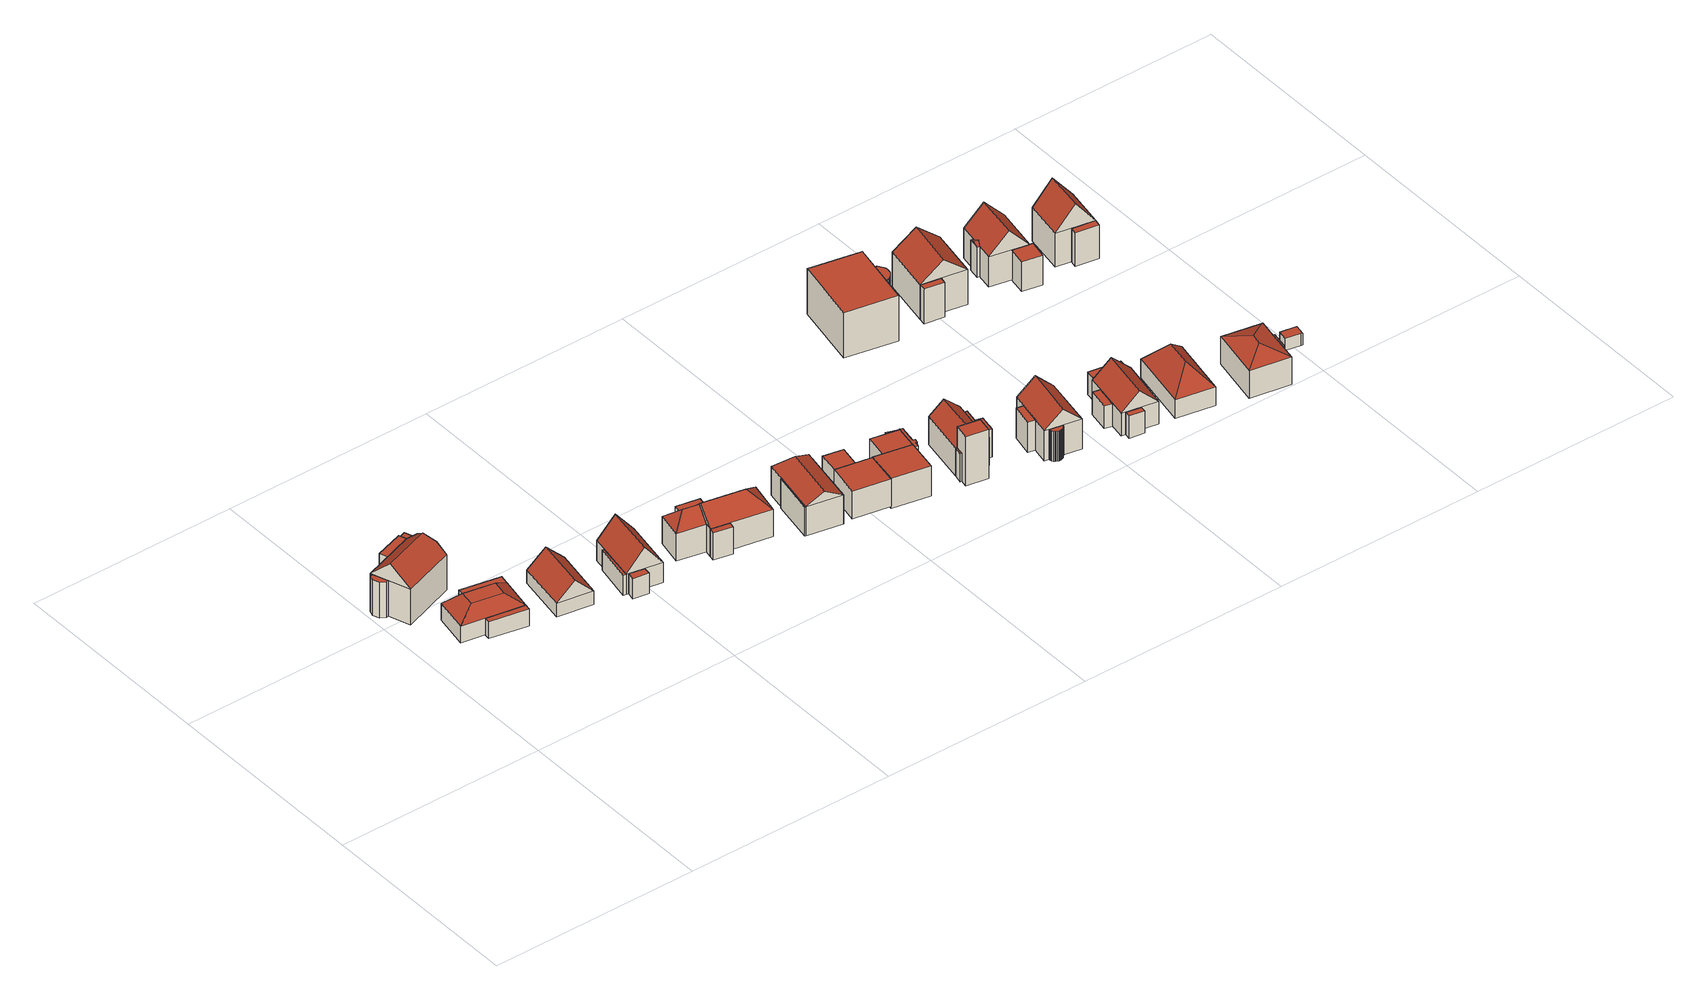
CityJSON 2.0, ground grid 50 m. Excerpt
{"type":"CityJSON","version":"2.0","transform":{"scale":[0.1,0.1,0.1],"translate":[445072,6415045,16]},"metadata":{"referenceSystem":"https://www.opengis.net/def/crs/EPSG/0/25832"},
"CityObjects":{
"building1":{"type":"Building","attributes":{"name":"Fahrenkamp","function":"31001_1010"},"children":["building1-1","building1-2","building1-3","building1-4"]},
"building1-1":{"type":"BuildingPart","attributes":{"roofType":"5000","measuredHeight":13.43,"storeysAboveGround":2},"parents":["building1"],"geometry":[{"type":"Solid","lod":"2","boundaries":[[[[0,1,2,3]],[[4,5,1,0]],[[6,7,5,4]],[[3,2,7,6]],[[0,8,9,4]],[[6,10,3]],[[8,11,9]],[[3,10,11,8,0]],[[4,9,11,10,6]],[[1,5,7,2]]]],"semantics":{"surfaces":[{"type":"WallSurface"},{"type":"RoofSurface","Flaechenneigung":"32.9869308480264","Flaechenrichtung":"71.0221104946767","Flaechengroesse":"6.15583045566407"},{"type":"RoofSurface","Flaechenneigung":"47.2463082979261","Flaechenrichtung":"341.008597028264","Flaechengroesse":"86.1074873383684"},{"type":"RoofSurface","Flaechenneigung":"47.24637826523","Flaechenrichtung":"161.035626955921","Flaechengroesse":"86.0886707568071"},{"type":"GroundSurface"}],"values":[[0,0,0,0,0,0,1,2,3,4]]}}]},
"building1-2":{"type":"BuildingPart","attributes":{"roofType":"1000","measuredHeight":8.98,"storeysAboveGround":2},"parents":["building1"],"geometry":[{"type":"Solid","lod":"2","boundaries":[[[[12,13,14,15]],[[16,17,13,12]],[[0,1,17,16]],[[15,14,1,0]],[[16,12,15,0]],[[13,17,1,14]]]],"semantics":{"surfaces":[{"type":"WallSurface"},{"type":"RoofSurface","Flaechenneigung":"90","Flaechenrichtung":"0","Flaechengroesse":"13.6284236975566"},{"type":"GroundSurface"}],"values":[[0,0,0,0,1,2]]}}]},
"building1-3":{"type":"BuildingPart","attributes":{"roofType":"1000","measuredHeight":8.36,"storeysAboveGround":2},"parents":["building1"],"geometry":[{"type":"Solid","lod":"2","boundaries":[[[[18,19,17,20]],[[21,22,19,18]],[[23,24,22,21]],[[20,17,24,23]],[[21,18,20,23]],[[19,22,24,17]]]],"semantics":{"surfaces":[{"type":"WallSurface"},{"type":"RoofSurface","Flaechenneigung":"90","Flaechenrichtung":"0","Flaechengroesse":"14.7708316106538"},{"type":"GroundSurface"}],"values":[[0,0,0,0,1,2]]}}]},
"building1-4":{"type":"BuildingPart","attributes":{"roofType":"1000","measuredHeight":8.98,"storeysAboveGround":2},"parents":["building1"],"geometry":[{"type":"Solid","lod":"2","boundaries":[[[[25,26,27,28]],[[29,30,26,25]],[[31,32,30,29]],[[33,34,32,31]],[[35,36,34,33]],[[28,27,36,35]],[[33,31,29,25,28,35]],[[26,30,32,34,36,27]]]],"semantics":{"surfaces":[{"type":"WallSurface"},{"type":"RoofSurface","Flaechenneigung":"90","Flaechenrichtung":"0","Flaechengroesse":"4.77832810686039"},{"type":"GroundSurface"}],"values":[[0,0,0,0,0,0,1,2]]}}]},
"building2":{"type":"Building","attributes":{"name":"Fahrenkamp","function":"31001_1010"},"children":["building2-1","building2-2","building2-3"]},
"building2-1":{"type":"BuildingPart","attributes":{"roofType":"9999","measuredHeight":7.04,"storeysAboveGround":1},"parents":["building2"],"geometry":[{"type":"Solid","lod":"2","boundaries":[[[[37,38,39,40]],[[41,42,38,37]],[[43,44,42,41]],[[40,39,44,43]],[[40,45,46,37]],[[37,46,47,41]],[[41,47,48,43]],[[43,48,45,40]],[[46,45,48,47]],[[38,42,44,39]]]],"semantics":{"surfaces":[{"type":"WallSurface"},{"type":"RoofSurface","Flaechenneigung":"53.0094360988505","Flaechenrichtung":"280.388857738789","Flaechengroesse":"27.9851517244085"},{"type":"RoofSurface","Flaechenneigung":"40.1433358172511","Flaechenrichtung":"10.4014488527619","Flaechengroesse":"40.3352928694946"},{"type":"RoofSurface","Flaechenneigung":"53.0099621439505","Flaechenrichtung":"100.666921960443","Flaechengroesse":"27.984119245672"},{"type":"RoofSurface","Flaechenneigung":"40.1431444034138","Flaechenrichtung":"190.400170896468","Flaechengroesse":"40.2283967822618"},{"type":"RoofSurface","Flaechenneigung":"90","Flaechenrichtung":"0","Flaechengroesse":"27.9398402780673"},{"type":"GroundSurface"}],"values":[[0,0,0,0,1,2,3,4,5,6]]}}]},
"building2-2":{"type":"BuildingPart","attributes":{"roofType":"1000","measuredHeight":4.28,"storeysAboveGround":1},"parents":["building2"],"geometry":[{"type":"Solid","lod":"2","boundaries":[[[[41,42,49,50]],[[51,52,42,41]],[[53,54,52,51]],[[50,49,54,53]],[[51,41,50,53]],[[42,52,54,49]]]],"semantics":{"surfaces":[{"type":"WallSurface"},{"type":"RoofSurface","Flaechenneigung":"90","Flaechenrichtung":"0","Flaechengroesse":"20.0824070709087"},{"type":"GroundSurface"}],"values":[[0,0,0,0,1,2]]}}]},
"building2-3":{"type":"BuildingPart","attributes":{"roofType":"1000","measuredHeight":4.28,"storeysAboveGround":1},"parents":["building2"],"geometry":[{"type":"Solid","lod":"2","boundaries":[[[[55,56,44,43]],[[57,58,56,55]],[[59,60,58,57]],[[43,44,60,59]],[[57,55,43,59]],[[56,58,60,44]]]],"semantics":{"surfaces":[{"type":"WallSurface"},{"type":"RoofSurface","Flaechenneigung":"90","Flaechenrichtung":"0","Flaechengroesse":"13.6444455408344"},{"type":"GroundSurface"}],"values":[[0,0,0,0,1,2]]}}]},
"building3":{"type":"Building","attributes":{"name":"Fahrenkamp","function":"31001_1010","yearOfConstruction":1957,"roofType":"3100","measuredHeight":7.63,"storeysAboveGround":1},"geometry":[{"type":"Solid","lod":"2","boundaries":[[[[61,62,63,64]],[[65,66,62,61]],[[67,68,66,65]],[[64,63,68,67]],[[61,69,65]],[[67,70,64]],[[64,70,69,61]],[[65,69,70,67]],[[62,66,68,63]]]],"semantics":{"surfaces":[{"type":"WallSurface"},{"type":"RoofSurface","Flaechenneigung":"45.067000150578","Flaechenrichtung":"279.836098298538","Flaechengroesse":"74.8864835829187"},{"type":"RoofSurface","Flaechenneigung":"45.0668682266639","Flaechenrichtung":"99.8360982999169","Flaechengroesse":"74.886483581433"},{"type":"GroundSurface"}],"values":[[0,0,0,0,0,0,1,2,3]]}}]},
"building4":{"type":"Building","attributes":{"name":"Fahrenkamp","function":"31001_1010"},"children":["building4-1","building4-2","building4-3"]},
"building4-1":{"type":"BuildingPart","attributes":{"roofType":"1000","measuredHeight":5.07,"storeysAboveGround":1},"parents":["building4"],"geometry":[{"type":"Solid","lod":"2","boundaries":[[[[71,72,73,74]],[[75,76,72,71]],[[77,78,76,75]],[[74,73,78,77]],[[75,71,74,77]],[[72,76,78,73]]]],"semantics":{"surfaces":[{"type":"WallSurface"},{"type":"RoofSurface","Flaechenneigung":"90","Flaechenrichtung":"0","Flaechengroesse":"6.67928748170774"},{"type":"GroundSurface"}],"values":[[0,0,0,0,1,2]]}}]},
"building4-2":{"type":"BuildingPart","attributes":{"roofType":"1000","measuredHeight":5.07,"storeysAboveGround":1},"parents":["building4"],"geometry":[{"type":"Solid","lod":"2","boundaries":[[[[79,80,81,82]],[[83,84,80,79]],[[85,86,84,83]],[[82,81,86,85]],[[83,79,82,85]],[[80,84,86,81]]]],"semantics":{"surfaces":[{"type":"WallSurface"},{"type":"RoofSurface","Flaechenneigung":"90","Flaechenrichtung":"0","Flaechengroesse":"5.50246985865254"},{"type":"GroundSurface"}],"values":[[0,0,0,0,1,2]]}}]},
"building4-3":{"type":"BuildingPart","attributes":{"roofType":"3100","measuredHeight":10.42,"storeysAboveGround":1},"parents":["building4"],"geometry":[{"type":"Solid","lod":"2","boundaries":[[[[87,88,89,90]],[[85,86,88,87]],[[91,92,86,85]],[[90,89,92,91]],[[87,93,85]],[[91,94,90]],[[90,94,93,87]],[[85,93,94,91]],[[88,86,92,89]]]],"semantics":{"surfaces":[{"type":"WallSurface"},{"type":"RoofSurface","Flaechenneigung":"38.1545395395929","Flaechenrichtung":"100.194187937615","Flaechengroesse":"85.0876055026318"},{"type":"RoofSurface","Flaechenneigung":"38.1514747616656","Flaechenrichtung":"279.633707872423","Flaechengroesse":"85.0248179233855"},{"type":"GroundSurface"}],"values":[[0,0,0,0,0,0,1,2,3]]}}]},
"building5":{"type":"Building","attributes":{"name":"Fahrenkamp","function":"31001_1010"},"children":["building5-1","building5-2","building5-3","building5-4"]},
"building5-1":{"type":"BuildingPart","attributes":{"roofType":"1000","measuredHeight":3.83,"storeysAboveGround":2},"parents":["building5"],"geometry":[{"type":"Solid","lod":"2","boundaries":[[[[95,96,97,98]],[[99,100,96,95]],[[101,102,100,99]],[[98,97,102,101]],[[99,95,98,101]],[[96,100,102,97]]]],"semantics":{"surfaces":[{"type":"WallSurface"},{"type":"RoofSurface","Flaechenneigung":"90","Flaechenrichtung":"0","Flaechengroesse":"29.9703196504046"},{"type":"GroundSurface"}],"values":[[0,0,0,0,1,2]]}}]},
"building5-2":{"type":"BuildingPart","attributes":{"roofType":"5000","measuredHeight":10.74,"storeysAboveGround":2},"parents":["building5"],"geometry":[{"type":"Solid","lod":"2","boundaries":[[[[103,104,105,106]],[[107,108,104,103]],[[109,110,108,107]],[[106,105,110,109]],[[103,111,107]],[[109,112,106]],[[106,112,111,103]],[[107,111,112,109]],[[104,108,110,105]]]],"semantics":{"surfaces":[{"type":"WallSurface"},{"type":"RoofSurface","Flaechenneigung":"47.7473818189799","Flaechenrichtung":"101.548029061277","Flaechengroesse":"23.2051484309395"},{"type":"RoofSurface","Flaechenneigung":"46.3347170612033","Flaechenrichtung":"11.2195157532211","Flaechengroesse":"67.574226023489"},{"type":"RoofSurface","Flaechenneigung":"46.3353944248553","Flaechenrichtung":"191.466416766251","Flaechengroesse":"67.5853679227514"},{"type":"GroundSurface"}],"values":[[0,0,0,0,1,0,2,3,4]]}}]},
"building5-3":{"type":"BuildingPart","attributes":{"roofType":"5000","measuredHeight":9.98,"storeysAboveGround":2},"parents":["building5"],"geometry":[{"type":"Solid","lod":"2","boundaries":[[[[113,114,115,116]],[[117,118,114,113]],[[106,105,118,117]],[[116,115,105,106]],[[113,119,117]],[[106,120,116]],[[116,120,119,113]],[[117,119,120,106]],[[114,118,105,115]]]],"semantics":{"surfaces":[{"type":"WallSurface"},{"type":"RoofSurface","Flaechenneigung":"44.6833756475264","Flaechenrichtung":"281.509741030198","Flaechengroesse":"13.4381093254335"},{"type":"RoofSurface","Flaechenneigung":"46.7166099916442","Flaechenrichtung":"191.46871675894","Flaechengroesse":"22.9907335664564"},{"type":"RoofSurface","Flaechenneigung":"46.7154920113276","Flaechenrichtung":"11.2059615342877","Flaechengroesse":"23.0075198848116"},{"type":"GroundSurface"}],"values":[[0,0,0,0,1,0,2,3,4]]}}]},
"building5-4":{"type":"BuildingPart","attributes":{"roofType":"1000","measuredHeight":6.9,"storeysAboveGround":2},"parents":["building5"],"geometry":[{"type":"Solid","lod":"2","boundaries":[[[[121,122,123,124]],[[125,126,122,121]],[[109,110,126,125]],[[124,123,110,109]],[[125,121,124,109]],[[122,126,110,123]]]],"semantics":{"surfaces":[{"type":"WallSurface"},{"type":"RoofSurface","Flaechenneigung":"90","Flaechenrichtung":"0","Flaechengroesse":"6.74641991029504"},{"type":"GroundSurface"}],"values":[[0,0,0,0,1,2]]}}]},
"building6":{"type":"Building","attributes":{"name":"Fahrenkamp","function":"31001_1010"},"children":["building6-1","building6-2"]},
"building6-1":{"type":"BuildingPart","attributes":{"roofType":"1000","measuredHeight":7.31,"storeysAboveGround":2},"parents":["building6"],"geometry":[{"type":"Solid","lod":"2","boundaries":[[[[127,128,129,130]],[[131,132,128,127]],[[133,134,132,131]],[[130,129,134,133]],[[131,127,130,133]],[[128,132,134,129]]]],"semantics":{"surfaces":[{"type":"WallSurface"},{"type":"RoofSurface","Flaechenneigung":"90","Flaechenrichtung":"0","Flaechengroesse":"2.67234176428248"},{"type":"GroundSurface"}],"values":[[0,0,0,0,1,2]]}}]},
"building6-2":{"type":"BuildingPart","attributes":{"roofType":"5000","measuredHeight":9.85,"storeysAboveGround":2},"parents":["building6"],"geometry":[{"type":"Solid","lod":"2","boundaries":[[[[135,136,132,131]],[[137,138,136,135]],[[139,140,138,137]],[[131,132,140,139]],[[135,141,137]],[[139,142,131]],[[131,142,141,135]],[[137,141,142,139]],[[136,138,140,132]]]],"semantics":{"surfaces":[{"type":"WallSurface"},{"type":"RoofSurface","Flaechenneigung":"39.7023738569988","Flaechenrichtung":"10.699189094871","Flaechengroesse":"13.8878440526925"},{"type":"RoofSurface","Flaechenneigung":"58.9922782915781","Flaechenrichtung":"280.608341938984","Flaechengroesse":"68.4903735234725"},{"type":"RoofSurface","Flaechenneigung":"58.9917354027943","Flaechenrichtung":"100.420561784589","Flaechengroesse":"68.5965376815779"},{"type":"GroundSurface"}],"values":[[0,0,0,0,1,0,2,3,4]]}}]},
"building7":{"type":"Building","attributes":{"name":"Fahrenkamp","function":"31001_1010"},"children":["building7-1","building7-2"]},
"building7-1":{"type":"BuildingPart","attributes":{"roofType":"1000","measuredHeight":6.93,"storeysAboveGround":2},"parents":["building7"],"geometry":[{"type":"Solid","lod":"2","boundaries":[[[[143,144,145,146]],[[147,148,144,143]],[[149,150,148,147]],[[146,145,150,149]],[[147,143,146,149]],[[144,148,150,145]]]],"semantics":{"surfaces":[{"type":"WallSurface"},{"type":"RoofSurface","Flaechenneigung":"90","Flaechenrichtung":"0","Flaechengroesse":"70.0784875102158"},{"type":"GroundSurface"}],"values":[[0,0,0,0,1,2]]}}]},
"building7-2":{"type":"BuildingPart","attributes":{"roofType":"1000","measuredHeight":6.93,"storeysAboveGround":2},"parents":["building7"],"geometry":[{"type":"Solid","lod":"2","boundaries":[[[[151,152,144,143]],[[153,154,152,151]],[[155,156,154,153]],[[143,144,156,155]],[[153,151,143,155]],[[152,154,156,144]]]],"semantics":{"surfaces":[{"type":"WallSurface"},{"type":"RoofSurface","Flaechenneigung":"90","Flaechenrichtung":"0","Flaechengroesse":"23.7905134076152"},{"type":"GroundSurface"}],"values":[[0,0,0,0,1,2]]}}]},
"building8":{"type":"Building","attributes":{"name":"Fahrenkamp","function":"31001_1010"},"children":["building8-1","building8-2","building8-3","building8-4"]},
"building8-1":{"type":"BuildingPart","attributes":{"roofType":"1000","measuredHeight":7.56,"storeysAboveGround":2},"parents":["building8"],"geometry":[{"type":"Solid","lod":"2","boundaries":[[[[157,158,159,160]],[[161,162,158,157]],[[163,164,162,161]],[[160,159,164,163]],[[161,157,160,163]],[[158,162,164,159]]]],"semantics":{"surfaces":[{"type":"WallSurface"},{"type":"RoofSurface","Flaechenneigung":"90","Flaechenrichtung":"0","Flaechengroesse":"72.5287257528663"},{"type":"GroundSurface"}],"values":[[0,0,0,0,1,2]]}}]},
"building8-2":{"type":"BuildingPart","attributes":{"roofType":"1000","measuredHeight":7.55,"storeysAboveGround":2},"parents":["building8"],"geometry":[{"type":"Solid","lod":"2","boundaries":[[[[165,166,167,168]],[[169,170,166,165]],[[171,162,170,169]],[[168,167,162,171]],[[169,165,168,171]],[[166,170,162,167]]]],"semantics":{"surfaces":[{"type":"WallSurface"},{"type":"RoofSurface","Flaechenneigung":"90","Flaechenrichtung":"0","Flaechengroesse":"38.5121874710587"},{"type":"GroundSurface"}],"values":[[0,0,0,0,1,2]]}}]},
"building8-3":{"type":"BuildingPart","attributes":{"roofType":"1000","measuredHeight":7.48,"storeysAboveGround":2},"parents":["building8"],"geometry":[{"type":"Solid","lod":"2","boundaries":[[[[172,173,174,175]],[[169,170,173,172]],[[175,174,170,169]],[[172,175,169]],[[173,170,174]]]],"semantics":{"surfaces":[{"type":"WallSurface"},{"type":"RoofSurface","Flaechenneigung":"90","Flaechenrichtung":"0","Flaechengroesse":"0.747861669976156"},{"type":"GroundSurface"}],"values":[[0,0,0,1,2]]}}]},
"building8-4":{"type":"BuildingPart","attributes":{"roofType":"1000","measuredHeight":7.47,"storeysAboveGround":2},"parents":["building8"],"geometry":[{"type":"Solid","lod":"2","boundaries":[[[[176,177,178,179]],[[180,181,177,176]],[[182,183,181,180]],[[184,185,183,182]],[[186,187,185,184]],[[188,189,187,186]],[[190,191,189,188]],[[179,178,191,190]],[[188,186,184,182,180,176,179,190]],[[177,181,183,185,187,189,191,178]]]],"semantics":{"surfaces":[{"type":"WallSurface"},{"type":"RoofSurface","Flaechenneigung":"90","Flaechenrichtung":"0","Flaechengroesse":"5.1505520618724"},{"type":"GroundSurface"}],"values":[[0,0,0,0,0,0,0,0,1,2]]}}]},
"building9":{"type":"Building","attributes":{"name":"Fahrenkamp","function":"31001_1010"},"children":["building9-1","building9-2","building9-3","building9-4"]},
"building9-1":{"type":"BuildingPart","attributes":{"roofType":"1000","measuredHeight":12.46,"storeysAboveGround":1},"parents":["building9"],"geometry":[{"type":"Solid","lod":"2","boundaries":[[[[192,193,194,195]],[[196,197,193,192]],[[198,199,197,196]],[[195,194,199,198]],[[196,192,195,198]],[[193,197,199,194]]]],"semantics":{"surfaces":[{"type":"WallSurface"},{"type":"RoofSurface","Flaechenneigung":"90","Flaechenrichtung":"0","Flaechengroesse":"19.5511647308412"},{"type":"GroundSurface"}],"values":[[0,0,0,0,1,2]]}}]},
"building9-2":{"type":"BuildingPart","attributes":{"roofType":"1000","measuredHeight":7.14,"storeysAboveGround":1},"parents":["building9"],"geometry":[{"type":"Solid","lod":"2","boundaries":[[[[200,201,202,203]],[[204,205,201,200]],[[206,199,205,204]],[[203,202,199,206]],[[204,200,203,206]],[[201,205,199,202]]]],"semantics":{"surfaces":[{"type":"WallSurface"},{"type":"RoofSurface","Flaechenneigung":"90","Flaechenrichtung":"0","Flaechengroesse":"0.762801113920323"},{"type":"GroundSurface"}],"values":[[0,0,0,0,1,2]]}}]},
"building9-3":{"type":"BuildingPart","attributes":{"roofType":"3100","measuredHeight":10.29,"storeysAboveGround":1},"parents":["building9"],"geometry":[{"type":"Solid","lod":"2","boundaries":[[[[207,208,205,204]],[[209,210,208,207]],[[211,212,210,209]],[[204,205,212,211]],[[207,213,209]],[[211,214,204]],[[204,214,213,207]],[[209,213,214,211]],[[208,210,212,205]]]],"semantics":{"surfaces":[{"type":"WallSurface"},{"type":"RoofSurface","Flaechenneigung":"48.0033652051265","Flaechenrichtung":"280.71216094332","Flaechengroesse":"55.1352619616089"},{"type":"RoofSurface","Flaechenneigung":"48.0034947801642","Flaechenrichtung":"100.713779624946","Flaechengroesse":"55.1445378681873"},{"type":"GroundSurface"}],"values":[[0,0,0,0,0,0,1,2,3]]}}]},
"building9-4":{"type":"BuildingPart","attributes":{"roofType":"1000","measuredHeight":7.14,"storeysAboveGround":1},"parents":["building9"],"geometry":[{"type":"Solid","lod":"2","boundaries":[[[[211,212,215,216]],[[217,218,212,211]],[[219,220,218,217]],[[221,222,220,219]],[[223,224,222,221]],[[225,226,224,223]],[[227,228,226,225]],[[221,222,228,227]],[[216,215,222,221]],[[227,225,223,221,219,217,211,216,221]],[[212,218,220,222,224,226,228,222,215]]]],"semantics":{"surfaces":[{"type":"WallSurface"},{"type":"RoofSurface","Flaechenneigung":"90","Flaechenrichtung":"0","Flaechengroesse":"13.2172587003371"},{"type":"GroundSurface"}],"values":[[0,0,0,0,0,0,0,0,0,1,2]]}}]},
"building10":{"type":"Building","attributes":{"name":"Fahrenkamp","function":"31001_1010"},"children":["building10-1","building10-2","building10-3"]},
"building10-1":{"type":"BuildingPart","attributes":{"roofType":"3100","measuredHeight":11.47,"storeysAboveGround":2},"parents":["building10"],"geometry":[{"type":"Solid","lod":"2","boundaries":[[[[229,230,231,232]],[[233,234,230,229]],[[235,236,234,233]],[[232,231,236,235]],[[229,237,233]],[[235,238,232]],[[232,238,237,229]],[[233,237,238,235]],[[230,234,236,231]]]],"semantics":{"surfaces":[{"type":"WallSurface"},{"type":"RoofSurface","Flaechenneigung":"46.8351108664629","Flaechenrichtung":"281.392843002025","Flaechengroesse":"70.4153761884642"},{"type":"RoofSurface","Flaechenneigung":"46.8348786657993","Flaechenrichtung":"100.783322920081","Flaechengroesse":"70.8248113820408"},{"type":"GroundSurface"}],"values":[[0,0,0,0,0,0,1,2,3]]}}]},
"building10-2":{"type":"BuildingPart","attributes":{"roofType":"1000","measuredHeight":7.55,"storeysAboveGround":2},"parents":["building10"],"geometry":[{"type":"Solid","lod":"2","boundaries":[[[[239,240,241,242]],[[243,244,240,239]],[[245,246,244,243]],[[242,241,246,245]],[[243,239,242,245]],[[240,244,246,241]]]],"semantics":{"surfaces":[{"type":"WallSurface"},{"type":"RoofSurface","Flaechenneigung":"90","Flaechenrichtung":"0","Flaechengroesse":"9.19075679945308"},{"type":"GroundSurface"}],"values":[[0,0,0,0,1,2]]}}]},
"building10-3":{"type":"BuildingPart","attributes":{"roofType":"1000","measuredHeight":7.55,"storeysAboveGround":2},"parents":["building10"],"geometry":[{"type":"Solid","lod":"2","boundaries":[[[[247,248,249,250]],[[251,252,248,247]],[[253,254,252,251]],[[255,256,254,253]],[[257,258,256,255]],[[259,260,258,257]],[[261,262,260,259]],[[263,264,262,261]],[[265,266,264,263]],[[267,268,266,265]],[[269,270,268,267]],[[271,272,270,269]],[[273,274,272,271]],[[275,276,274,273]],[[277,278,276,275]],[[279,280,278,277]],[[250,249,280,279]],[[277,275,273,271,269,267,265,263,261,259,257,255,253,251,247,250,279]],[[248,252,254,256,258,260,262,264,266,268,270,272,274,276,278,280,249]]]],"semantics":{"surfaces":[{"type":"WallSurface"},{"type":"RoofSurface","Flaechenneigung":"90","Flaechenrichtung":"0","Flaechengroesse":"3.38351560407105"},{"type":"GroundSurface"}],"values":[[0,0,0,0,0,0,0,0,0,0,0,0,0,0,0,0,0,1,2]]}}]},
"building11":{"type":"Building","attributes":{"name":"Sievekingsallee","function":"31001_1010"},"children":["building11-1","building11-2"]},
"building11-1":{"type":"BuildingPart","attributes":{"roofType":"1000","measuredHeight":11.54,"storeysAboveGround":2},"parents":["building11"],"geometry":[{"type":"Solid","lod":"2","boundaries":[[[[281,282,283,284]],[[285,286,282,281]],[[287,288,286,285]],[[284,283,288,287]],[[285,281,284,287]],[[282,286,288,283]]]],"semantics":{"surfaces":[{"type":"WallSurface"},{"type":"RoofSurface","Flaechenneigung":"90","Flaechenrichtung":"0","Flaechengroesse":"199.492209504925"},{"type":"GroundSurface"}],"values":[[0,0,0,0,1,2]]}}]},
"building11-2":{"type":"BuildingPart","attributes":{"roofType":"1000","measuredHeight":11.54,"storeysAboveGround":2},"parents":["building11"],"geometry":[{"type":"Solid","lod":"2","boundaries":[[[[289,290,291,292]],[[293,294,290,289]],[[295,296,294,293]],[[297,298,296,295]],[[299,300,298,297]],[[301,302,300,299]],[[303,304,302,301]],[[305,306,304,303]],[[307,308,306,305]],[[309,310,308,307]],[[311,312,310,309]],[[313,314,312,311]],[[315,316,314,313]],[[317,318,316,315]],[[319,320,318,317]],[[292,291,320,319]],[[317,315,313,311,309,307,305,303,301,299,297,295,293,289,292,319]],[[290,294,296,298,300,302,304,306,308,310,312,314,316,318,320,291]]]],"semantics":{"surfaces":[{"type":"WallSurface"},{"type":"RoofSurface","Flaechenneigung":"90","Flaechenrichtung":"0","Flaechengroesse":"7.44157538775688"},{"type":"GroundSurface"}],"values":[[0,0,0,0,0,0,0,0,0,0,0,0,0,0,0,0,1,2]]}}]},
"building12":{"type":"Building","attributes":{"name":"Fahrenkamp","function":"31001_1010"},"children":["building12-1","building12-2","building12-3","building12-4"]},
"building12-1":{"type":"BuildingPart","attributes":{"roofType":"1000","measuredHeight":5.75,"storeysAboveGround":2},"parents":["building12"],"geometry":[{"type":"Solid","lod":"2","boundaries":[[[[321,322,323,324]],[[325,326,322,321]],[[327,328,326,325]],[[324,323,328,327]],[[325,321,324,327]],[[322,326,328,323]]]],"semantics":{"surfaces":[{"type":"WallSurface"},{"type":"RoofSurface","Flaechenneigung":"90","Flaechenrichtung":"0","Flaechengroesse":"5.02180881417601"},{"type":"GroundSurface"}],"values":[[0,0,0,0,1,2]]}}]},
"building12-2":{"type":"BuildingPart","attributes":{"roofType":"3100","measuredHeight":9.95,"storeysAboveGround":2},"parents":["building12"],"geometry":[{"type":"Solid","lod":"2","boundaries":[[[[329,330,331,332]],[[333,334,330,329]],[[335,336,334,333]],[[332,331,336,335]],[[329,337,333]],[[335,338,332]],[[332,338,337,329]],[[333,337,338,335]],[[330,334,336,331]]]],"semantics":{"surfaces":[{"type":"WallSurface"},{"type":"RoofSurface","Flaechenneigung":"45.7392003542081","Flaechenrichtung":"280.546263616737","Flaechengroesse":"74.6766110809186"},{"type":"RoofSurface","Flaechenneigung":"45.7396577658444","Flaechenrichtung":"100.986762081526","Flaechengroesse":"74.8787152773964"},{"type":"GroundSurface"}],"values":[[0,0,0,0,0,0,1,2,3]]}}]},
"building12-3":{"type":"BuildingPart","attributes":{"roofType":"1000","measuredHeight":5.75,"storeysAboveGround":2},"parents":["building12"],"geometry":[{"type":"Solid","lod":"2","boundaries":[[[[339,340,341,342]],[[343,344,340,339]],[[345,346,344,343]],[[342,341,346,345]],[[343,339,342,345]],[[340,344,346,341]]]],"semantics":{"surfaces":[{"type":"WallSurface"},{"type":"RoofSurface","Flaechenneigung":"90","Flaechenrichtung":"0","Flaechengroesse":"20.5051889948001"},{"type":"GroundSurface"}],"values":[[0,0,0,0,1,2]]}}]},
"building12-4":{"type":"BuildingPart","attributes":{"roofType":"1000","measuredHeight":5.75,"storeysAboveGround":2},"parents":["building12"],"geometry":[{"type":"Solid","lod":"2","boundaries":[[[[347,348,349,350]],[[351,352,348,347]],[[353,354,352,351]],[[350,349,354,353]],[[351,347,350,353]],[[348,352,354,349]]]],"semantics":{"surfaces":[{"type":"WallSurface"},{"type":"RoofSurface","Flaechenneigung":"90","Flaechenrichtung":"0","Flaechengroesse":"9.00261307777044"},{"type":"GroundSurface"}],"values":[[0,0,0,0,1,2]]}}]},
"building13":{"type":"Building","attributes":{"name":"Sievekingsallee","function":"31001_1010"},"children":["building13-1","building13-2"]},
"building13-1":{"type":"BuildingPart","attributes":{"roofType":"1000","measuredHeight":8.77,"storeysAboveGround":2},"parents":["building13"],"geometry":[{"type":"Solid","lod":"2","boundaries":[[[[355,356,357,358]],[[359,360,356,355]],[[361,362,360,359]],[[358,357,362,361]],[[359,355,358,361]],[[356,360,362,357]]]],"semantics":{"surfaces":[{"type":"WallSurface"},{"type":"RoofSurface","Flaechenneigung":"90","Flaechenrichtung":"0","Flaechengroesse":"7.41472203445148"},{"type":"GroundSurface"}],"values":[[0,0,0,0,1,2]]}}]},
"building13-2":{"type":"BuildingPart","attributes":{"roofType":"3100","measuredHeight":13.2,"storeysAboveGround":2},"parents":["building13"],"geometry":[{"type":"Solid","lod":"2","boundaries":[[[[363,364,356,355]],[[365,366,364,363]],[[367,368,366,365]],[[355,356,368,367]],[[363,369,365]],[[367,370,355]],[[355,370,369,363]],[[365,369,370,367]],[[364,366,368,356]]]],"semantics":{"surfaces":[{"type":"WallSurface"},{"type":"RoofSurface","Flaechenneigung":"50.2291049781206","Flaechenrichtung":"280.649421235832","Flaechengroesse":"83.5684954364627"},{"type":"RoofSurface","Flaechenneigung":"50.2289976118015","Flaechenrichtung":"100.635803253587","Flaechengroesse":"83.5500766784052"},{"type":"GroundSurface"}],"values":[[0,0,0,0,0,0,1,2,3]]}}]},
"building14":{"type":"Building","attributes":{"name":"Fahrenkamp","function":"31001_1010","yearOfConstruction":1957,"roofType":"3200","measuredHeight":9.92,"storeysAboveGround":1},"geometry":[{"type":"Solid","lod":"2","boundaries":[[[[371,372,373,374]],[[375,376,372,371]],[[377,378,376,375]],[[374,373,378,377]],[[371,379,375]],[[377,380,374]],[[374,380,379,371]],[[375,379,380,377]],[[372,376,378,373]]]],"semantics":{"surfaces":[{"type":"WallSurface"},{"type":"RoofSurface","Flaechenneigung":"38.8102759862878","Flaechenrichtung":"10.9171078386208","Flaechengroesse":"30.7968688002815"},{"type":"RoofSurface","Flaechenneigung":"38.8104065465091","Flaechenrichtung":"190.923234628256","Flaechengroesse":"30.7975042014178"},{"type":"RoofSurface","Flaechenneigung":"41.2943856430985","Flaechenrichtung":"280.921302635693","Flaechengroesse":"74.3766050600062"},{"type":"RoofSurface","Flaechenneigung":"41.2943528186857","Flaechenrichtung":"100.920794972275","Flaechengroesse":"74.3800205763443"},{"type":"GroundSurface"}],"values":[[0,0,0,0,1,2,3,4,5]]}}]},
"building15":{"type":"Building","attributes":{"name":"Sievekingsallee","function":"31001_1010"},"children":["building15-1","building15-2","building15-3"]},
"building15-1":{"type":"BuildingPart","attributes":{"roofType":"3100","measuredHeight":12.66,"storeysAboveGround":2},"parents":["building15"],"geometry":[{"type":"Solid","lod":"2","boundaries":[[[[381,382,383,384]],[[385,386,382,381]],[[387,388,386,385]],[[384,383,388,387]],[[381,389,385]],[[387,390,384]],[[384,390,389,381]],[[385,389,390,387]],[[382,386,388,383]]]],"semantics":{"surfaces":[{"type":"WallSurface"},{"type":"RoofSurface","Flaechenneigung":"42.7492069590272","Flaechenrichtung":"280.497927929222","Flaechengroesse":"73.1161414467712"},{"type":"RoofSurface","Flaechenneigung":"42.7488966927089","Flaechenrichtung":"100.367983471689","Flaechengroesse":"73.430702405883"},{"type":"GroundSurface"}],"values":[[0,0,0,0,0,0,1,2,3]]}}]},
"building15-2":{"type":"BuildingPart","attributes":{"roofType":"1000","measuredHeight":7.6,"storeysAboveGround":2},"parents":["building15"],"geometry":[{"type":"Solid","lod":"2","boundaries":[[[[391,392,393,394]],[[395,396,392,391]],[[397,398,396,395]],[[394,393,398,397]],[[395,391,394,397]],[[392,396,398,393]]]],"semantics":{"surfaces":[{"type":"WallSurface"},{"type":"RoofSurface","Flaechenneigung":"90","Flaechenrichtung":"0","Flaechengroesse":"20.8866566224028"},{"type":"GroundSurface"}],"values":[[0,0,0,0,1,2]]}}]},
"building15-3":{"type":"BuildingPart","attributes":{"roofType":"5000","measuredHeight":8.25,"storeysAboveGround":2},"parents":["building15"],"geometry":[{"type":"Solid","lod":"2","boundaries":[[[[399,400,401,402]],[[403,404,400,399]],[[405,406,404,403]],[[402,401,406,405]],[[399,407,403]],[[405,408,402]],[[402,408,407,399]],[[403,407,408,405]],[[400,404,406,401]]]],"semantics":{"surfaces":[{"type":"WallSurface"},{"type":"RoofSurface","Flaechenneigung":"-43.3552429653347","Flaechenrichtung":"100.56332060442","Flaechengroesse":"1.06275346855699"},{"type":"RoofSurface","Flaechenneigung":"67.2698590175782","Flaechenrichtung":"10.4852361837678","Flaechengroesse":"1.18256307514033"},{"type":"RoofSurface","Flaechenneigung":"67.2707752447878","Flaechenrichtung":"190.600323289833","Flaechengroesse":"1.18145152026038"},{"type":"GroundSurface"}],"values":[[0,0,0,0,1,0,2,3,4]]}}]},
"building16":{"type":"Building","attributes":{"name":"Fahrenkamp","function":"31001_1010"},"children":["building16-1","building16-2"]},
"building16-1":{"type":"BuildingPart","attributes":{"roofType":"1000","measuredHeight":6.97,"storeysAboveGround":2},"parents":["building16"],"geometry":[{"type":"Solid","lod":"2","boundaries":[[[[409,410,411,412]],[[413,414,410,409]],[[415,416,414,413]],[[412,411,416,415]],[[413,409,412,415]],[[410,414,416,411]]]],"semantics":{"surfaces":[{"type":"WallSurface"},{"type":"RoofSurface","Flaechenneigung":"90","Flaechenrichtung":"0","Flaechengroesse":"1.59596999876082"},{"type":"GroundSurface"}],"values":[[0,0,0,0,1,2]]}}]},
"building16-2":{"type":"BuildingPart","attributes":{"roofType":"3200","measuredHeight":8.96,"storeysAboveGround":2},"parents":["building16"],"geometry":[{"type":"Solid","lod":"2","boundaries":[[[[417,418,419,420]],[[421,422,418,417]],[[423,424,422,421]],[[420,419,424,423]],[[417,425,421]],[[423,426,420]],[[420,426,425,417]],[[421,425,426,423]],[[418,422,424,419]]]],"semantics":{"surfaces":[{"type":"WallSurface"},{"type":"RoofSurface","Flaechenneigung":"67.8942325464391","Flaechenrichtung":"10.753270609701","Flaechengroesse":"25.3237711193281"},{"type":"RoofSurface","Flaechenneigung":"67.8943218446238","Flaechenrichtung":"190.783181034927","Flaechengroesse":"25.3531735148438"},{"type":"RoofSurface","Flaechenneigung":"67.4919319949183","Flaechenrichtung":"280.800975149226","Flaechengroesse":"39.9592412775923"},{"type":"RoofSurface","Flaechenneigung":"67.4917738438993","Flaechenrichtung":"100.759538256607","Flaechengroesse":"39.9722433963441"},{"type":"GroundSurface"}],"values":[[0,0,0,0,1,2,3,4,5]]}}]},
"building17":{"type":"Building","attributes":{"name":"Sievekingsallee","function":"31001_1010"},"children":["building17-1","building17-2","building17-3"]},
"building17-1":{"type":"BuildingPart","attributes":{"roofType":"1000","measuredHeight":8.51,"storeysAboveGround":2},"parents":["building17"],"geometry":[{"type":"Solid","lod":"2","boundaries":[[[[427,428,429,430]],[[431,432,428,427]],[[433,434,432,431]],[[430,429,434,433]],[[431,427,430,433]],[[428,432,434,429]]]],"semantics":{"surfaces":[{"type":"WallSurface"},{"type":"RoofSurface","Flaechenneigung":"90","Flaechenrichtung":"0","Flaechengroesse":"9.34351287770425"},{"type":"GroundSurface"}],"values":[[0,0,0,0,1,2]]}}]},
"building17-2":{"type":"BuildingPart","attributes":{"roofType":"3100","measuredHeight":14.3,"storeysAboveGround":2},"parents":["building17"],"geometry":[{"type":"Solid","lod":"2","boundaries":[[[[435,436,437,438]],[[439,440,436,435]],[[427,428,440,439]],[[438,437,428,427]],[[435,441,439]],[[427,442,438]],[[438,442,441,435]],[[439,441,442,427]],[[436,440,428,437]]]],"semantics":{"surfaces":[{"type":"WallSurface"},{"type":"RoofSurface","Flaechenneigung":"38.3818154116933","Flaechenrichtung":"279.83622681461","Flaechengroesse":"71.8467984040287"},{"type":"RoofSurface","Flaechenneigung":"38.3809349374314","Flaechenrichtung":"100.155270273303","Flaechengroesse":"71.8805353568536"},{"type":"GroundSurface"}],"values":[[0,0,0,0,0,0,1,2,3]]}}]},
"building17-3":{"type":"BuildingPart","attributes":{"roofType":"1000","measuredHeight":8.51,"storeysAboveGround":2},"parents":["building17"],"geometry":[{"type":"Solid","lod":"2","boundaries":[[[[443,444,445,446]],[[447,448,444,443]],[[449,450,448,447]],[[446,445,450,449]],[[447,443,446,449]],[[444,448,450,445]]]],"semantics":{"surfaces":[{"type":"WallSurface"},{"type":"RoofSurface","Flaechenneigung":"90","Flaechenrichtung":"0","Flaechengroesse":"3.8241775375719"},{"type":"GroundSurface"}],"values":[[0,0,0,0,1,2]]}}]},
"building18":{"type":"Building","attributes":{"name":"Fahrenkamp","function":"31001_1010","roofType":"1000","measuredHeight":3.04,"storeysAboveGround":1},"geometry":[{"type":"Solid","lod":"2","boundaries":[[[[451,452,453,454]],[[455,456,452,451]],[[457,458,456,455]],[[459,460,458,457]],[[454,453,460,459]],[[457,455,451,454,459]],[[452,456,458,460,453]]]],"semantics":{"surfaces":[{"type":"WallSurface"},{"type":"RoofSurface","Flaechenneigung":"90","Flaechenrichtung":"0","Flaechengroesse":"9.70823750375379"},{"type":"GroundSurface"}],"values":[[0,0,0,0,0,1,2]]}}]}
},
"vertices":[
[146,612,94],[146,612,4],[19,568,4],[19,568,94],[177,521,94],[177,521,4],[50,477,94],[50,477,4],[154,589,117],[169,544,117],[34,523,138],[148,562,138],
[73,608,94],[73,608,4],[80,589,4],[80,589,94],[140,630,94],[140,630,4],
[159,637,88],[159,637,4],[140,630,88],[183,568,88],[183,568,4],[164,561,88],[164,561,4],
[28,526,94],[28,526,4],[33,528,4],[33,528,94],[15,533,94],[15,533,4],[9,548,94],[9,548,4],[13,561,94],[13,561,4],[20,563,94],[20,563,4],
[106,449,49],[106,449,7],[90,366,7],[90,366,49],[251,422,49],[251,422,7],[236,340,49],[236,340,7],[131,383,77],[137,420,77],[211,406,77],[204,369,77],
[255,443,7],[255,443,49],[157,440,49],[157,440,7],[160,461,49],[160,461,7],
[233,325,49],[233,325,7],[143,342,49],[143,342,7],[145,356,49],[145,356,7],
[314,436,42],[314,436,8],[293,313,8],[293,313,42],[398,422,42],[398,422,8],[377,299,42],[377,299,8],[356,429,84],[335,306,84],
[449,265,59],[449,265,8],[486,259,8],[486,259,59],[453,283,59],[453,283,8],[489,276,59],[489,276,8],
[459,376,59],[459,376,8],[441,285,8],[441,285,59],[463,376,59],[463,376,8],[448,284,59],[448,284,8],
[530,269,59],[530,269,8],[552,392,8],[552,392,59],[469,407,59],[469,407,8],[489,276,112],[510,399,112],
[660,358,47],[660,358,9],[715,347,9],[715,347,47],[671,410,47],[671,410,9],[726,399,47],[726,399,9],
[812,328,78],[812,328,9],[672,356,9],[672,356,78],[795,249,78],[795,249,9],[656,277,78],[656,277,9],[762,297,116],[664,317,116],
[593,307,78],[593,307,9],[659,293,9],[659,293,78],[606,369,78],[606,369,9],[628,332,108],[665,324,108],
[697,254,78],[697,254,9],[700,268,9],[700,268,78],[653,263,78],[653,263,9],
[869,318,80],[869,318,7],[866,316,7],[866,316,80],[849,213,80],[849,213,7],[847,214,80],[847,214,7],
[877,360,80],[877,360,7],[960,344,80],[960,344,7],[933,197,80],[933,197,7],[915,331,105],[891,205,105],
[970,275,79],[970,275,9],[955,196,9],[955,196,79],[1055,259,79],[1055,259,9],[1041,180,79],[1041,180,9],
[979,324,79],[979,324,9],[1026,315,79],[1026,315,9],[1017,266,79],[1017,266,9],
[1055,259,80],[1055,259,4],[1041,180,4],[1041,180,80],[1144,241,80],[1144,241,4],[1130,163,80],[1130,163,4],
[1088,310,79],[1088,310,4],[1077,255,4],[1077,255,79],[1154,296,79],[1154,296,4],[1144,241,79],
[1126,307,79],[1126,307,4],[1125,302,4],[1125,302,79],
[1150,231,79],[1150,231,4],[1153,243,4],[1153,243,79],[1143,233,79],[1143,233,4],[1154,298,79],[1154,298,4],[1161,296,79],[1161,296,4],[1153,253,79],[1153,253,4],[1159,252,79],[1159,252,4],[1157,243,79],[1157,243,4],
[1254,134,130],[1254,134,6],[1261,171,6],[1261,171,130],[1203,144,130],[1203,144,6],[1210,181,130],[1210,181,6],
[1202,161,77],[1202,161,6],[1206,161,6],[1206,161,77],[1206,181,77],[1206,181,6],[1210,181,77],
[1228,296,77],[1228,296,6],[1297,283,77],[1297,283,6],[1275,168,77],[1275,168,6],[1262,290,109],[1241,175,109],
[1281,167,6],[1281,167,77],[1293,263,77],[1293,263,6],[1299,262,77],[1299,262,6],[1285,189,77],[1285,189,6],[1293,229,77],[1293,229,6],[1310,225,77],[1310,225,6],[1302,185,77],[1302,185,6],
[1400,229,84],[1400,229,8],[1375,109,8],[1375,109,84],[1481,214,84],[1481,214,8],[1459,92,84],[1459,92,8],[1441,222,123],[1417,101,123],
[1366,151,84],[1366,151,8],[1383,147,8],[1383,147,84],[1377,202,84],[1377,202,8],[1394,199,84],[1394,199,8],
[1416,98,84],[1416,98,8],[1417,101,8],[1417,101,84],[1414,96,84],[1414,96,8],[1412,94,84],[1412,94,8],[1410,92,84],[1410,92,8],[1407,91,84],[1407,91,8],[1404,90,84],[1404,90,8],[1401,90,84],[1401,90,8],[1398,90,84],[1398,90,8],[1396,91,84],[1396,91,8],[1393,93,84],[1393,93,8],[1391,94,84],[1391,94,8],[1389,96,84],[1389,96,8],[1387,99,84],[1387,99,8],[1386,101,84],[1386,101,8],[1385,104,84],[1385,104,8],[1385,107,84],[1385,107,8],
[1292,772,129],[1292,772,14],[1261,614,14],[1261,614,129],[1414,748,129],[1414,748,14],[1382,590,129],[1382,590,14],
[1407,692,129],[1407,692,14],[1403,694,14],[1403,694,129],[1410,689,129],[1410,689,14],[1413,685,129],[1413,685,14],[1415,681,129],[1415,681,14],[1417,677,129],[1417,677,14],[1418,672,129],[1418,672,14],[1417,667,129],[1417,667,14],[1417,663,129],[1417,663,14],[1415,659,129],[1415,659,14],[1412,655,129],[1412,655,14],[1409,651,129],[1409,651,14],[1406,648,129],[1406,648,14],[1402,646,129],[1402,646,14],[1397,644,129],[1397,644,14],[1393,644,129],[1393,644,14],
[1588,54,66],[1588,54,9],[1590,67,9],[1590,67,66],[1553,60,66],[1553,60,9],[1556,74,66],[1556,74,9],
[1567,198,66],[1567,198,9],[1545,76,9],[1545,76,66],[1653,182,66],[1653,182,9],[1629,60,66],[1629,60,9],[1610,190,108],[1587,68,108],
[1577,224,66],[1577,224,9],[1572,197,9],[1572,197,66],[1650,211,66],[1650,211,9],[1646,183,66],[1646,183,9],
[1534,116,66],[1534,116,9],[1551,112,9],[1551,112,66],[1543,167,66],[1543,167,9],[1561,163,66],[1561,163,9],
[1461,620,100],[1461,620,12],[1458,604,12],[1458,604,100],[1507,611,100],[1507,611,12],[1504,596,100],[1504,596,12],
[1483,739,100],[1483,739,12],[1588,719,100],[1588,719,12],[1566,600,100],[1566,600,12],[1536,729,144],[1513,610,144],
[1692,199,58],[1692,199,11],[1664,52,11],[1664,52,58],[1782,181,58],[1782,181,11],[1754,35,58],[1754,35,11],[1729,149,110],[1717,85,110],
[1648,717,94],[1648,717,18],[1629,612,18],[1629,612,94],[1739,701,94],[1739,701,18],[1719,594,94],[1719,594,18],[1693,709,144],[1674,603,144],
[1718,550,94],[1718,550,18],[1727,593,18],[1727,593,94],[1672,559,94],[1672,559,18],[1680,602,94],[1680,602,18],
[1641,677,94],[1641,677,18],[1635,678,18],[1635,678,94],[1636,650,94],[1636,650,18],[1630,651,94],[1630,651,18],[1643,663,100],[1633,665,100],
[1931,45,72],[1931,45,2],[1935,44,2],[1935,44,72],[1938,84,72],[1938,84,2],[1942,83,72],[1942,83,2],
[1852,144,72],[1852,144,2],[1828,21,2],[1828,21,72],[1946,126,72],[1946,126,2],[1923,3,72],[1923,3,2],[1890,87,92],[1885,60,92],
[1866,567,101],[1866,567,16],[1812,576,16],[1812,576,101],[1862,550,101],[1862,550,16],[1809,560,101],[1809,560,16],
[1792,678,101],[1792,678,16],[1776,583,16],[1776,583,101],[1883,663,101],[1883,663,16],[1837,671,159],[1821,575,159],
[1842,680,101],[1842,680,16],[1832,672,16],[1832,672,101],[1873,675,101],[1873,675,16],[1876,664,101],[1876,664,16],
[2009,82,42],[2009,82,12],[2012,81,12],[2012,81,42],[1974,89,42],[1974,89,12],[1979,113,42],[1979,113,12],[2017,106,42],[2017,106,12]
]}
